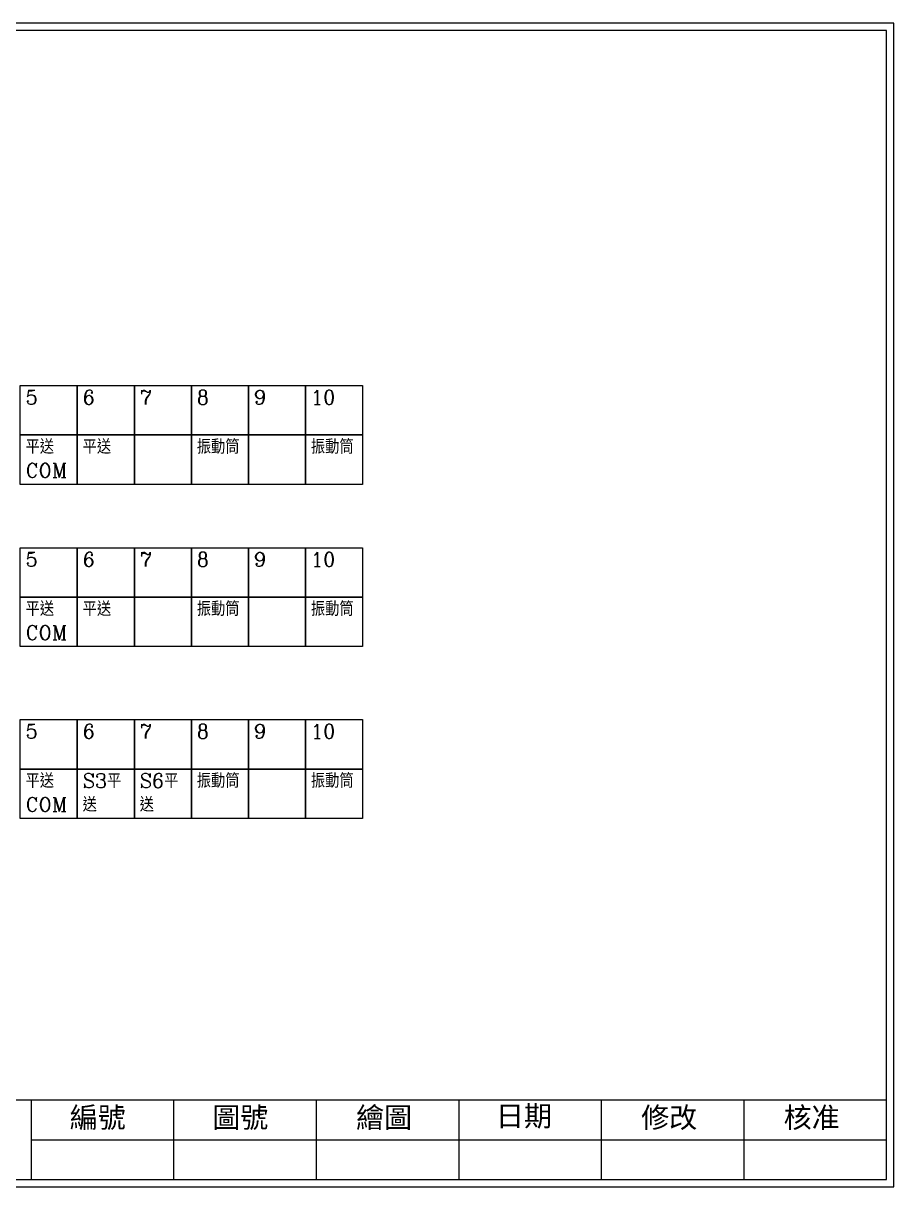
# Model space of a CAD drawing. Extents: x 926 to 1213, y -211 to -7.
# Drawn here: x 1060.1 to 1212.7, y -211.2 to -7.2 of the extents above; entities that cross this region are included whole.
import ezdxf

# ---------------------------------------------------------------- set-up
doc = ezdxf.new("R2010")
doc.units = 0
doc.layers.get('0').update_dxf_attribs({"linetype": 'CONTINUOUS'})
doc.layers.add('圖框層', color=7, linetype='CONTINUOUS')
doc.styles.add('STSL', font='KAIU.TTF')

msp = doc.modelspace()

# ---------------------------------------------------------------- linework, layer by layer
for points in [[(1059.52, -70.77), (1069.53, -70.77), (1069.53, -79.43), (1059.52, -79.43)], [(1069.53, -70.77), (1079.54, -70.77), (1079.54, -79.43), (1069.53, -79.43)], [(1079.54, -70.77), (1089.55, -70.77), (1089.55, -79.43), (1079.54, -79.43)], [(1089.55, -70.77), (1099.56, -70.77), (1099.56, -79.43), (1089.55, -79.43)], [(1099.56, -70.77), (1109.57, -70.77), (1109.57, -79.43), (1099.56, -79.43)], [(1109.57, -70.77), (1119.58, -70.77), (1119.58, -79.43), (1109.57, -79.43)], [(1059.52, -79.43), (1069.53, -79.43), (1069.53, -88.09), (1059.52, -88.09)], [(1069.53, -79.43), (1079.54, -79.43), (1079.54, -88.09), (1069.53, -88.09)], [(1079.54, -79.43), (1089.55, -79.43), (1089.55, -88.09), (1079.54, -88.09)], [(1089.55, -79.43), (1099.56, -79.43), (1099.56, -88.09), (1089.55, -88.09)], [(1099.56, -79.43), (1109.57, -79.43), (1109.57, -88.09), (1099.56, -88.09)], [(1109.57, -79.43), (1119.58, -79.43), (1119.58, -88.09), (1109.57, -88.09)], [(1059.52, -99.2), (1069.53, -99.2), (1069.53, -107.86), (1059.52, -107.86)], [(1069.53, -99.2), (1079.54, -99.2), (1079.54, -107.86), (1069.53, -107.86)], [(1079.54, -99.2), (1089.55, -99.2), (1089.55, -107.86), (1079.54, -107.86)], [(1089.55, -99.2), (1099.56, -99.2), (1099.56, -107.86), (1089.55, -107.86)], [(1099.56, -99.2), (1109.57, -99.2), (1109.57, -107.86), (1099.56, -107.86)], [(1109.57, -99.2), (1119.58, -99.2), (1119.58, -107.86), (1109.57, -107.86)], [(1059.52, -107.86), (1069.53, -107.86), (1069.53, -116.53), (1059.52, -116.53)], [(1069.53, -107.86), (1079.54, -107.86), (1079.54, -116.53), (1069.53, -116.53)], [(1079.54, -107.86), (1089.55, -107.86), (1089.55, -116.53), (1079.54, -116.53)], [(1089.55, -107.86), (1099.56, -107.86), (1099.56, -116.53), (1089.55, -116.53)], [(1099.56, -107.86), (1109.57, -107.86), (1109.57, -116.53), (1099.56, -116.53)], [(1109.57, -107.86), (1119.58, -107.86), (1119.58, -116.53), (1109.57, -116.53)], [(1059.52, -129.33), (1069.53, -129.33), (1069.53, -137.99), (1059.52, -137.99)], [(1069.53, -129.33), (1079.54, -129.33), (1079.54, -137.99), (1069.53, -137.99)], [(1079.54, -129.33), (1089.55, -129.33), (1089.55, -137.99), (1079.54, -137.99)], [(1089.55, -129.33), (1099.56, -129.33), (1099.56, -137.99), (1089.55, -137.99)], [(1099.56, -129.33), (1109.57, -129.33), (1109.57, -137.99), (1099.56, -137.99)], [(1109.57, -129.33), (1119.58, -129.33), (1119.58, -137.99), (1109.57, -137.99)], [(1059.52, -137.99), (1069.53, -137.99), (1069.53, -146.65), (1059.52, -146.65)], [(1069.53, -137.99), (1079.54, -137.99), (1079.54, -146.65), (1069.53, -146.65)], [(1079.54, -137.99), (1089.55, -137.99), (1089.55, -146.65), (1079.54, -146.65)], [(1089.55, -137.99), (1099.56, -137.99), (1099.56, -146.65), (1089.55, -146.65)], [(1099.56, -137.99), (1109.57, -137.99), (1109.57, -146.65), (1099.56, -146.65)], [(1109.57, -137.99), (1119.58, -137.99), (1119.58, -146.65), (1109.57, -146.65)]]:
    msp.add_lwpolyline(points, close=True)
at = {"layer": '圖框層', "color": 7}
for p, q in [((1212.74, -7.25), (925.74, -7.25)), ((1212.74, -211.22), (1212.74, -7.25)), ((1211.49, -8.5), (926.99, -8.5)), ((1211.49, -209.97), (1211.49, -8.5)), ((926.99, -195.97), (1211.49, -195.97)), ((1061.49, -209.97), (1061.49, -195.97)), ((1086.49, -209.97), (1086.49, -195.97)), ((1111.49, -209.97), (1111.49, -195.97)), ((1136.49, -209.97), (1136.49, -195.97)), ((1161.49, -209.97), (1161.49, -195.97)), ((1186.49, -209.97), (1186.49, -195.97)), ((1061.49, -202.97), (1211.49, -202.97)), ((926.99, -209.97), (1211.49, -209.97)), ((925.74, -211.22), (1212.74, -211.22))]:
    msp.add_line(p, q, dxfattribs=at)

# ---------------------------------------------------------------- texts
at = {"char_height": 2.5, "width": 8.2913, "attachment_point": 1}
for s, insert in [('{\\Fromanc,chineset|c136;5}', (1060.46, -71.57)), ('{\\Fromanc,chineset|c136;6}', (1070.47, -71.57)), ('{\\Fromanc,chineset|c136;7}', (1080.48, -71.57)), ('{\\Fromanc,chineset|c136;8}', (1090.49, -71.57)), ('{\\Fromanc,chineset|c136;9}', (1100.5, -71.57)), ('{\\Fromanc,chineset|c136;10}', (1110.51, -71.57)), ('{\\Fromanc,chineset|c136;平送\\PCOM}', (1060.46, -80.23)), ('{\\Fromanc,chineset|c136;平送}', (1070.47, -80.23)), ('{\\Fromanc,chineset|c136;振動筒}', (1090.49, -80.23)), ('{\\Fromanc,chineset|c136;振動筒}', (1110.51, -80.23)), ('{\\Fromanc,chineset|c136;5}', (1060.46, -100)), ('{\\Fromanc,chineset|c136;6}', (1070.47, -100)), ('{\\Fromanc,chineset|c136;7}', (1080.48, -100)), ('{\\Fromanc,chineset|c136;8}', (1090.49, -100)), ('{\\Fromanc,chineset|c136;9}', (1100.5, -100)), ('{\\Fromanc,chineset|c136;10}', (1110.51, -100)), ('{\\Fromanc,chineset|c136;平送\\PCOM}', (1060.46, -108.66)), ('{\\Fromanc,chineset|c136;平送}', (1070.47, -108.66)), ('{\\Fromanc,chineset|c136;振動筒}', (1090.49, -108.66)), ('{\\Fromanc,chineset|c136;振動筒}', (1110.51, -108.66)), ('{\\Fromanc,chineset|c136;5}', (1060.46, -130.13)), ('{\\Fromanc,chineset|c136;6}', (1070.47, -130.13)), ('{\\Fromanc,chineset|c136;7}', (1080.48, -130.13)), ('{\\Fromanc,chineset|c136;8}', (1090.49, -130.13)), ('{\\Fromanc,chineset|c136;9}', (1100.5, -130.13)), ('{\\Fromanc,chineset|c136;10}', (1110.51, -130.13)), ('{\\Fromanc,chineset|c136;平送\\PCOM}', (1060.46, -138.79)), ('{\\Fromanc,chineset|c136;振動筒}', (1090.49, -138.79)), ('{\\Fromanc,chineset|c136;振動筒}', (1110.51, -138.79)), ('{\\Fromanc,chineset|c136;S3平送}', (1070.47, -138.79)), ('{\\Fromanc,chineset|c136;S6平送}', (1080.48, -138.79))]:
    msp.add_mtext(s, dxfattribs=dict(at, insert=insert))
at = {"layer": '圖框層', "color": 4, "style": 'STSL'}
for s, p in [('編號', (1068.21, -200.88)), ('圖號', (1093.21, -200.88)), ('繪圖', (1118.44, -200.88)), ('日期', (1142.96, -200.63)), ('修改', (1168.44, -200.88)), ('核准', (1193.44, -200.88))]:
    msp.add_text(s, height=3.6, dxfattribs=at).set_placement(p)

doc.saveas('drawing.dxf')
